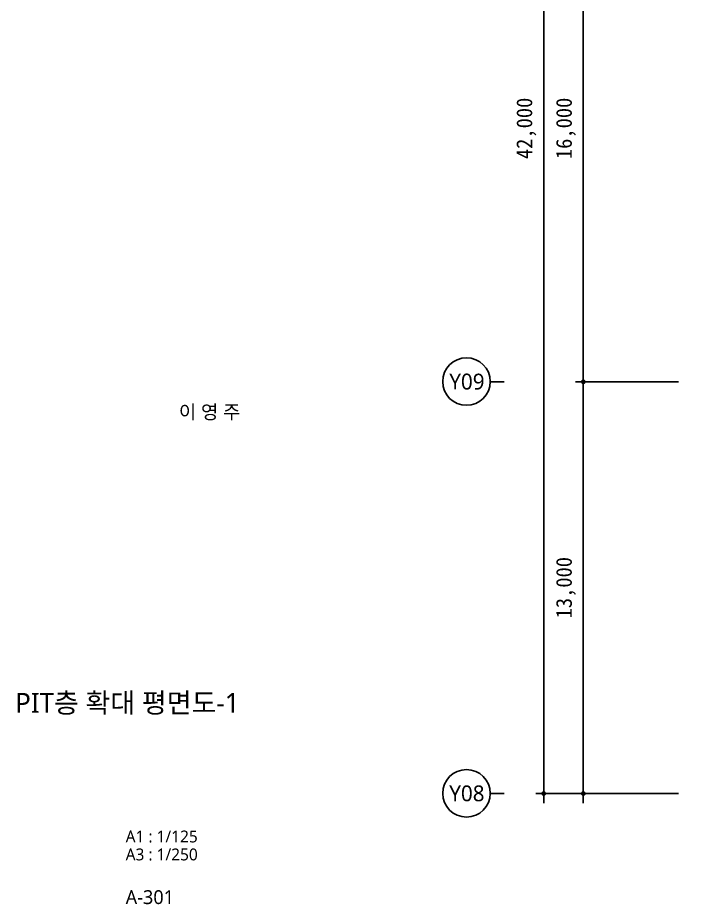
# Model space of a CAD drawing. Header units: inches. Extents: x 3675 to 732988, y -33059 to 70575.
# Drawn here: x 95262 to 116363, y 10794 to 38781 of the extents above; entities that cross this region are included whole.
import ezdxf
from ezdxf.enums import TextEntityAlignment as Align

# ---------------------------------------------------------------- set-up
doc = ezdxf.new("R2010")
doc.units = ezdxf.units.IN
doc.header["$MEASUREMENT"] = 0
doc.layers.get('0').update_dxf_attribs({"linetype": 'CONTINUOUS'})
for name, color, linetype, lineweight in [('A-AXIS-BUBL', 7, 'CONTINUOUS', 25), ('A-BORD-TEXT', 3, 'CONTINUOUS', 25), ('A-DIMS', 7, 'CONTINUOUS', 25), ('A-XXXX-TXT1', 3, 'CONTINUOUS', 25), ('A-XXXX-TXT2', 3, 'CONTINUOUS', 25)]:
    doc.layers.add(name, color=color, linetype=linetype, lineweight=lineweight)
doc.styles.add('HY울릉도L', font='H2GTRE.TTF')
doc.styles.add('돋움체', font='')
doc.styles.add('맑은고딕', font='malgun.ttf')
doc.styles.get('돋움체').set_extended_font_data('DotumChe')
doc.dimstyles.new('CDIM', dxfattribs={"dimtxt": 2, "dimasz": 0.6, "dimexe": 1, "dimexo": 1, "dimgap": 1, "dimtad": 1, "dimdec": 0, "dimrnd": 0.5, "dimzin": 0, "dimdsep": 32, "dimlunit": 6, "dimtxsty": 'HY울릉도L', "dimblk1": '_CIDOT', "dimblk2": '_CIDOT', "dimsah": 1, "dimcen": 4.5, "dimclrd": 2, "dimclre": 2, "dimclrt": 7, "dimadec": 0, "dimazin": 0, "dimtfac": 1, "dimtdec": 0, "dimtix": 1, "dimtmove": 2, "dimatfit": 1, "dimldrblk": '_CIDOT', "dimfxl": 1, "dimtolj": 1, "dimtzin": 0, "dimlwd": -1, "dimarcsym": 0})

# ---------------------------------------------------------------- blocks, each defined once
blk = doc.blocks.new('_CIDOT')
at = {"color": 0, "linetype": 'ByBlock'}
blk.add_line((2, 0), (-1, 0), dxfattribs=at)
at = {"color": 0, "linetype": 'ByBlock', "const_width": 0.5}
blk.add_lwpolyline([(-0.25, 0, 1), (0.25, 0, 1)], format="xyb", close=True, dxfattribs=at)
blk = doc.blocks.new('*D158')
at = {"layer": 'A-DIMS', "lineweight": -2, "transparency": 16777216}
for p, q in [((116113, 43288), (112863, 43288)), ((116113, 27288), (112863, 27288))]:
    blk.add_line(p, q, dxfattribs=at)
at = {"layer": 'A-DIMS', "transparency": 16777216}
blk.add_line((113113, 43138), (113113, 27438), dxfattribs=at)
at = {"layer": 'A-DIMS', "transparency": 16777216, "xscale": 150, "yscale": 150, "zscale": 150}
for p, rotation in [((113113, 43288), 90), ((113113, 27288), 270)]:
    blk.add_blockref('_CIDOT', p, dxfattribs=dict(at, rotation=rotation))
at = {"layer": 'A-DIMS', "color": 3, "transparency": 16777216, "insert": (112565, 35288), "char_height": 500, "attachment_point": 5, "rotation": 90, "style": '돋움체'}
blk.add_mtext('\\A1;16,000', dxfattribs=at)
blk = doc.blocks.new('*D160')
at = {"layer": 'A-DIMS', "lineweight": -2, "transparency": 16777216}
for p, q in [((116113, 27288), (112863, 27288)), ((116113, 14288), (112863, 14288))]:
    blk.add_line(p, q, dxfattribs=at)
at = {"layer": 'A-DIMS', "transparency": 16777216}
blk.add_line((113113, 14438), (113113, 27138), dxfattribs=at)
at = {"layer": 'A-DIMS', "transparency": 16777216, "xscale": 150, "yscale": 150, "zscale": 150}
for p, rotation in [((113113, 27288), 90), ((113113, 14288), 270)]:
    blk.add_blockref('_CIDOT', p, dxfattribs=dict(at, rotation=rotation))
at = {"layer": 'A-DIMS', "color": 3, "transparency": 16777216, "insert": (112565, 20788), "char_height": 500, "attachment_point": 5, "rotation": 90, "style": '돋움체'}
blk.add_mtext('\\A1;13,000', dxfattribs=at)
blk = doc.blocks.new('*D161')
at = {"layer": 'A-DIMS', "lineweight": -2, "transparency": 16777216}
for p, q in [((116113, 56288), (111613, 56288)), ((116113, 14288), (111613, 14288))]:
    blk.add_line(p, q, dxfattribs=at)
at = {"layer": 'A-DIMS', "transparency": 16777216}
blk.add_line((111863, 14438), (111863, 56138), dxfattribs=at)
at = {"layer": 'A-DIMS', "transparency": 16777216, "xscale": 150, "yscale": 150, "zscale": 150}
for p, rotation in [((111863, 56288), 90), ((111863, 14288), 270)]:
    blk.add_blockref('_CIDOT', p, dxfattribs=dict(at, rotation=rotation))
at = {"layer": 'A-DIMS', "color": 3, "transparency": 16777216, "insert": (111315, 35288), "char_height": 500, "attachment_point": 5, "rotation": 90, "style": '돋움체'}
blk.add_mtext('\\A1;42,000', dxfattribs=at)

msp = doc.modelspace()

# ---------------------------------------------------------------- linework, layer by layer
at = {"layer": 'A-AXIS-BUBL', "ltscale": 0.2}
for p, q in [((110612.5, 27287.5), (110175, 27287.5)), ((110612.5, 14287.5), (110175, 14287.5))]:
    msp.add_line(p, q, dxfattribs=at)
for centre in [(109425, 27294.9), (109425, 14294.9)]:
    msp.add_circle(centre, 750, dxfattribs=at)

# ---------------------------------------------------------------- texts
at = {"layer": 'A-BORD-TEXT', "style": '맑은고딕'}
msp.add_text('이 영 주', height=437.5, dxfattribs=at).set_placement((102290.4, 26115.3), align=Align.RIGHT)
msp.add_text('PIT층 확대 평면도-1', height=625, dxfattribs=at).set_placement((98721.9, 17153.1), align=Align.MIDDLE_CENTER)
at = {"layer": 'A-XXXX-TXT1', "style": '맑은고딕'}
for s, height, p in [('A1 : 1/125', 375, (98668.2, 12746.1)), ('A3 : 1/250', 375, (98668.2, 12179.2)), ('A-301', 437.5, (98668.2, 10799.7))]:
    msp.add_text(s, height=height, dxfattribs=at).set_placement(p)
at = {"layer": 'A-XXXX-TXT2', "ltscale": 0.2, "style": '맑은고딕'}
for s, p in [('Y09', (109438.9, 27295.2)), ('Y08', (109438.9, 14295.2))]:
    msp.add_text(s, height=500, dxfattribs=at).set_placement(p, align=Align.MIDDLE_CENTER)

# ---------------------------------------------------------------- dimensions: what is measured, and where the dimension line sits
at = {"layer": 'A-DIMS'}
for base, p1, p2, angle, picture, middle in [((111862.5, 56287.5), (116362.5, 14287.5), (116362.5, 56287.5), 90, '*D161', (111314.9, 35287.5)), ((113112.5, 27287.5), (116362.5, 43287.5), (116362.5, 27287.5), 270, '*D158', (112564.9, 35287.5)), ((113112.5, 27287.5), (116362.5, 14287.5), (116362.5, 27287.5), 90, '*D160', (112564.9, 20787.5))]:
    dim = msp.add_linear_dim(base=base, p1=p1, p2=p2, angle=angle, dimstyle='CDIM', override={"dimscale": 250, "dimtxsty": '돋움체', "dimclrd": 256, "dimclre": 256, "dimclrt": 3}, dxfattribs=at)
    dim.commit()
    dim.dimension.update_dxf_attribs({"geometry": picture, "text_midpoint": middle})

doc.saveas('drawing.dxf')
